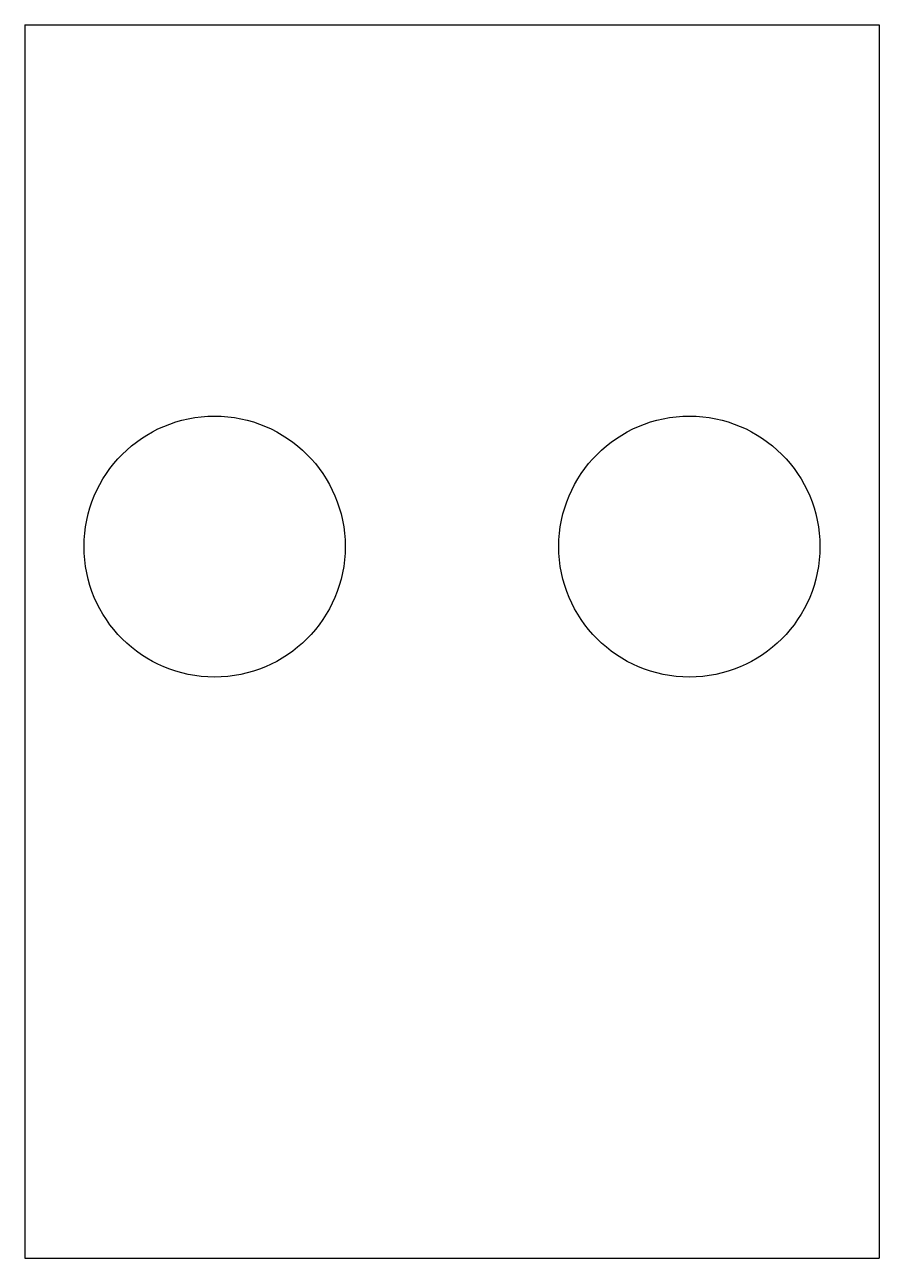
# Model space of a CAD drawing. Header units: millimetres. Extents: x 0 to 18, y 0 to 26.
import ezdxf

# ---------------------------------------------------------------- set-up
doc = ezdxf.new("R2010")
doc.units = ezdxf.units.MM
for name, color, linetype in [('SECTION_Z0p010', 7, 'CONTINUOUS'), ('SECTION_Z4p000', 7, 'CONTINUOUS'), ('SECTION_Z7p990', 7, 'CONTINUOUS')]:
    doc.layers.add(name, color=color, linetype=linetype)

msp = doc.modelspace()

# ---------------------------------------------------------------- linework, layer by layer
at = {"layer": 'SECTION_Z0p010'}
for p, q in [((0, 26, 0.01), (18, 26, 0.01)), ((0, 26, 0.01), (0, 0, 0.01)), ((18, 26, 0.01), (18, 0, 0.01)), ((0, 0, 0.01), (18, 0, 0.01))]:
    msp.add_line(p, q, dxfattribs=at)
for centre in [(4, 15, 0.01), (14, 15, 0.01)]:
    msp.add_circle(centre, 2.75, dxfattribs=at)
at = {"layer": 'SECTION_Z4p000'}
for p, q in [((0, 26, 4), (18, 26, 4)), ((0, 26, 4), (0, 0, 4)), ((18, 26, 4), (18, 0, 4)), ((0, 0, 4), (18, 0, 4))]:
    msp.add_line(p, q, dxfattribs=at)
for centre in [(4, 15, 4), (14, 15, 4)]:
    msp.add_circle(centre, 2.75, dxfattribs=at)
at = {"layer": 'SECTION_Z7p990'}
for p, q in [((0, 26, 7.99), (18, 26, 7.99)), ((0, 26, 7.99), (0, 0, 7.99)), ((18, 26, 7.99), (18, 0, 7.99)), ((0, 0, 7.99), (18, 0, 7.99))]:
    msp.add_line(p, q, dxfattribs=at)
for centre in [(4, 15, 7.99), (14, 15, 7.99)]:
    msp.add_circle(centre, 2.75, dxfattribs=at)

doc.saveas('drawing.dxf')
